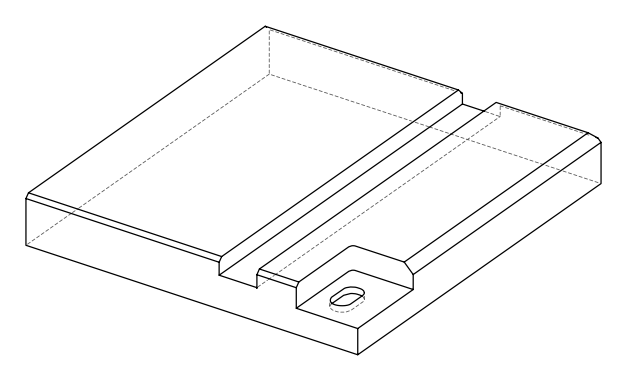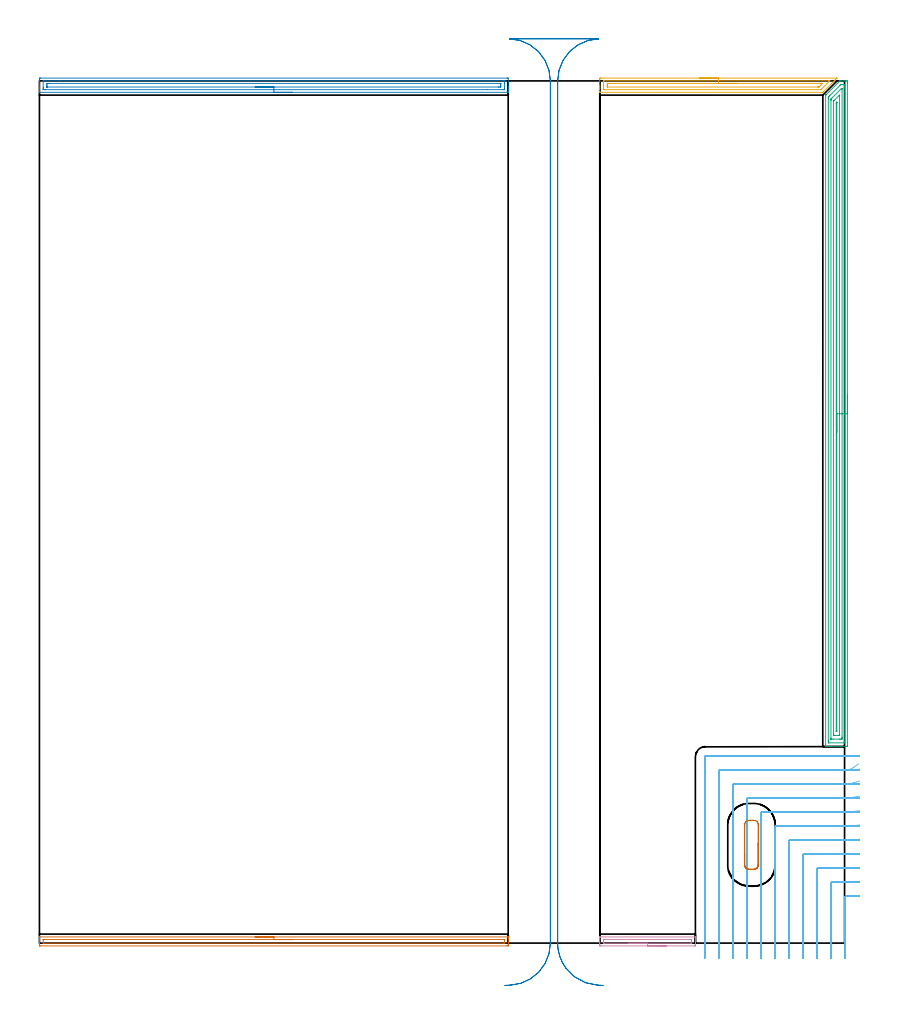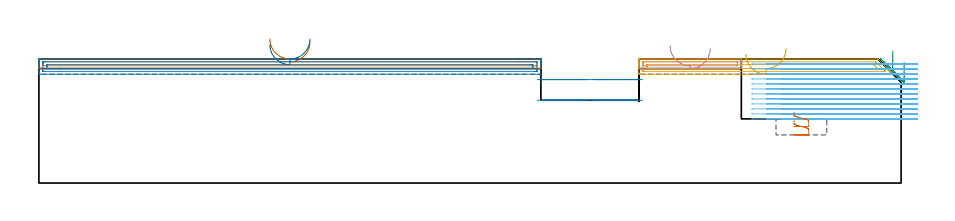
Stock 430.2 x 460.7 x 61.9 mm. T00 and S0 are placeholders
(PLAN: 8 operations, 3 tool changes, 68.3 min)
(1 AREA_MILL | FG_CHAMFER_SURFACE | UGT0205_001 | 4.19 min | 2925 mm3)
(2 AREA_MILL_1 | FG_CHAMFER_SURFACE_1 | UGT0205_001 | 6.22 min | 7374 mm3)
(3 AREA_MILL_2 | FG_CHAMFER_SURFACE_2 | UGT0205_001 | 14.3 min | 24371 mm3)
(4 AREA_MILL_3 | FG_CHAMFER_SURFACE_3 | UGT0205_001 | 1 min | 658 mm3)
(5 AREA_MILL_4 | FG_CHAMFER_SURFACE_4 | UGT0205_001 | 3.17 min | 3654 mm3)
(6 MILL_CORNER_NOTCH_RECTANGULAR | CORNER_NOTCH_RECTANGULAR | NXT0201_013 | Follow Part, ap 2.5, ae 75% | 33.88 min | 249579 mm3)
(7 MILL_RECTANGULAR_POCKET | POCKET_RECTANGULAR_STRAIGHT | UGT0201_100 | Follow Part, ap 4.5, ae 75% | 0.49 min | 8059 mm3)
(8 MILL_RECTANGULAR_SLOT | SLOT_RECTANGULAR | UGT0201_009 | Follow Part, ap 11.25, ae 75% | 5.12 min | 463818 mm3)
(TOOL UGT0205_001 | Chamfer Mill 20 x 3 x 45 deg. | D20 FL50 Z2)
(TOOL NXT0201_013 | ENDMILL 10mm | D10 FL30 Z4)
(TOOL UGT0201_100 | End Mill 18 mm | D18 FL22 Z2)
(TOOL UGT0201_009 | End Mill 45 mm | D45 FL63 Z6)
(OP 1 AREA_MILL)
G17 G21 G94 G90
T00 M6
G54
G17 G0 G90 X115.25 Y3.3 S1061 M3
G43 Z71.9 H0
G94 G1 X115.288 Z71.028 F250.
X115.402 Z70.163
X115.591 Z69.312
X115.853 Z68.48
X116.187 Z67.674
X116.59 Z66.9
X117.058 Z66.164
X117.59 Z65.472
X118.179 Z64.829
X118.822 Z64.239
X119.514 Z63.708
X120.25 Z63.24
X121.024 Z62.837
X121.83 Z62.503
X122.662 Z62.241
X123.513 Z62.052
X124.378 Z61.938
X125.25 Z61.9
X250.328
X250.492 Y3.297 Z61.888
X250.493 Y3.292 Z61.883
X250.496 Y3.237 Z61.828
X250.5 Y2.827 Z61.426
Y2.482 Z61.081
Y1.793 Z60.388
Y0.556 Z59.153
Y0.007 Z58.601
Y-0.612 Z57.984
X250.498 Y-0.886 Z57.709
X250.493 Y-1.491 Z57.105
X250.489 Y-1.494 Z57.102
X249.881 Y-1.5 Z57.1
X0.619
X0.011 Y-1.494 Z57.102
X0.007 Y-1.491 Z57.105
X0. Y-0.886 Z57.709
Y-0.612 Z57.984
Y0.007 Z58.601
Y1.449 Z60.045
Y1.793 Z60.388
Y2.482 Z61.081
Y2.827 Z61.426
X0.007 Y3.238 Z61.83
X0.01 Y3.297 Z61.888
X0.172 Y3.3 Z61.9
X125.25
Y1.886 Z60.486
X248.094 Y1.885 Z60.485
X248.487 Y1.879 Z60.479
X248.491 Y1.85 Z60.45
X248.494 Y1.793 Z60.393
X248.499 Y1.388 Z59.988
Y0.007 Z58.607
X248.497 Y-0.044 Z58.556
X248.494 Y-0.068 Z58.532
X248.492 Y-0.076 Z58.524
X248.464 Y-0.079 Z58.521
X248.28 Y-0.084 Z58.516
X248.187 Y-0.085 Z58.515
X2.406 Y-0.086 Z58.514
X2.013 Y-0.079 Z58.521
X2.009 Y-0.05 Z58.55
X2.005 Y0.007 Z58.607
X2.001 Y0.412 Z59.012
Y1.793 Z60.393
X2.003 Y1.844 Z60.444
X2.006 Y1.868 Z60.468
X2.008 Y1.876 Z60.476
X2.036 Y1.879 Z60.479
X2.22 Y1.884 Z60.484
X2.313 Y1.885 Z60.485
X125.25 Y1.886 Z60.486
X126.122 Z60.524
X126.986 Z60.638
X127.838 Z60.826
X128.67 Z61.089
X129.476 Z61.423
X130.25 Z61.825
X130.986 Z62.294
X131.678 Z62.825
X132.321 Z63.415
X132.91 Z64.058
X133.441 Z64.75
X133.91 Z65.486
X134.313 Z66.259
X134.647 Z67.065
X134.909 Z67.897
X135.098 Z68.749
X135.212 Z69.614
X135.25 Z70.486
G0 Z71.9
M5
M2
(OP 2 AREA_MILL_1)
G17 G21 G94 G90
T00 M6
G54
G17 G0 G90 X135.25 Y454.6 S1061 M3
G43 Z71.9 H0
G94 G1 X135.212 Z71.028 F250.
X135.098 Z70.163
X134.909 Z69.312
X134.647 Z68.48
X134.313 Z67.674
X133.91 Z66.9
X133.441 Z66.164
X132.91 Z65.472
X132.321 Z64.829
X131.678 Z64.239
X130.986 Z63.708
X130.25 Z63.24
X129.476 Z62.837
X128.67 Z62.503
X127.838 Z62.241
X126.986 Z62.052
X126.122 Z61.938
X125.25 Z61.9
X0.172
X0.01 Y454.603 Z61.888
X0.002 Y454.719 Z61.773
X0. Y454.842 Z61.658
Y455.113 Z61.386
Y455.785 Z60.709
Y456.993 Z59.504
Y457.528 Z58.966
Y461.619 Z54.878
X0.003 Y461.886 Z54.611
X0.01 Y462.193 Z54.304
X0.299 Y462.198 Z54.301
X0.619 Y462.2 Z54.3
X249.881
X250.2 Y462.198 Z54.301
X250.49 Y462.193 Z54.304
X250.5 Y461.886 Z54.611
Y457.528 Z58.966
Y456.993 Z59.504
Y456.657 Z59.839
Y456.121 Z60.375
Y455.785 Z60.709
Y455.113 Z61.386
Y454.842 Z61.658
X250.498 Y454.719 Z61.773
X250.49 Y454.603 Z61.888
X250.328 Y454.6 Z61.9
X125.25
Y456.014 Z60.486
X3.064
X2.406 Y456.016 Z60.484
X2.168 Y456.018 Z60.482
X2.053 Y456.021 Z60.479
X2.009 Y456.027 Z60.473
X2.007 Y456.052 Z60.448
X2.002 Y456.179 Z60.321
X2. Y456.657 Z59.843
Y457.053 Z59.447
X2.001 Y460.538 Z55.962
X2.005 Y460.671 Z55.829
X2.01 Y460.771 Z55.729
X2.077 Y460.779 Z55.721
X2.406 Y460.783 Z55.717
X2.642 Y460.785 Z55.715
X10.849 Y460.786 Z55.714
X247.436
X248.094 Y460.784 Z55.716
X248.332 Y460.782 Z55.718
X248.447 Y460.779 Z55.721
X248.491 Y460.773 Z55.727
X248.493 Y460.748 Z55.752
X248.498 Y460.621 Z55.879
X248.5 Y460.143 Z56.357
Y459.747 Z56.753
X248.499 Y456.262 Z60.238
X248.495 Y456.129 Z60.371
X248.49 Y456.03 Z60.47
X248.423 Y456.021 Z60.479
X248.094 Y456.017 Z60.483
X247.858 Y456.015 Z60.485
X239.359 Y456.014 Z60.486
X125.25
Y457.428 Z59.072
X4.193 Y457.429 Z59.071
X4.09 Y457.431 Z59.069
X4.023 Y457.434 Z59.066
X4.009 Y457.436 Z59.064
X4.006 Y457.444 Z59.056
X4.003 Y457.466 Z59.034
X4.001 Y457.528 Z58.972
X4. Y457.716 Z58.784
Y458.4 Z58.1
X4.001 Y458.587 Z57.913
X4.008 Y459.272 Z57.228
X4.01 Y459.359 Z57.141
X4.096 Y459.365 Z57.135
X4.193 Y459.368 Z57.132
X4.984 Y459.371 Z57.129
X5.086
X246.307
X246.41 Y459.369 Z57.131
X246.477 Y459.366 Z57.134
X246.491 Y459.364 Z57.136
X246.494 Y459.356 Z57.144
X246.497 Y459.334 Z57.166
X246.499 Y459.272 Z57.228
X246.5 Y459.084 Z57.416
Y458.4 Z58.1
X246.499 Y458.213 Z58.287
X246.492 Y457.528 Z58.972
X246.49 Y457.441 Z59.059
X246.404 Y457.435 Z59.065
X246.307 Y457.432 Z59.068
X245.516 Y457.429 Z59.071
X245.414 Y457.428 Z59.072
X125.25
X124.378 Z59.11
X123.513 Z59.223
X122.662 Z59.412
X121.83 Z59.675
X121.024 Z60.008
X120.25 Z60.411
X119.514 Z60.88
X118.822 Z61.411
X118.179 Z62.
X117.59 Z62.644
X117.058 Z63.336
X116.59 Z64.072
X116.187 Z64.845
X115.853 Z65.651
X115.591 Z66.483
X115.402 Z67.335
X115.288 Z68.2
X115.25 Z69.072
G0 Z71.9
M5
M2
(OP 3 AREA_MILL_2)
G17 G21 G94 G90
T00 M6
G54
G17 G0 G90 X431.7 Y292.85 S1061 M3
G43 Z71.9 H0
Z60.3
G94 G1 Y292.812 Z59.428 F250.
Y292.698 Z58.564
Y292.509 Z57.712
Y292.247 Z56.88
Y291.913 Z56.074
Y291.51 Z55.3
Y291.042 Z54.564
Y290.51 Z53.872
Y289.921 Z53.229
Y289.278 Z52.64
Y288.586 Z52.109
Y287.85 Z51.64
Y287.076 Z51.237
Y286.27 Z50.903
Y285.438 Z50.641
Y284.587 Z50.452
Y283.722 Z50.338
Y282.85 Z50.3
Y105.612
X431.696 Y105.213 Z50.302
X431.692 Y105.01 Z50.306
X431.485 Y105. Z50.512
X423.247 Z58.747
X422.689 Z59.308
X422.362 Z59.634
X421.805 Z60.191
X421.478 Z60.517
X420.824 Z61.176
X420.465 Z61.535
X420.119 Z61.872
X420.103 Y105.008 Z61.888
X420.1 Y105.165 Z61.9
X420.102 Y452.949 Z61.898
X420.1 Y453.025 Z61.896
X420.11 Y453.101 Z61.883
X420.129 Y453.13 Z61.865
X420.146 Y453.149 Z61.849
X420.267 Y453.268 Z61.732
X427.535 Y460.535 Z54.464
X427.669 Y460.665 Z54.33
X427.697 Y460.69 Z54.301
X428.323 Y460.7 Z53.676
X429.765 Z52.232
X430.322 Z51.674
X430.649 Z51.348
X431.207 Y460.696 Z50.788
X431.691 Y460.691 Z50.305
X431.694 Y460.58 Z50.302
X431.699 Y460.088 Z50.301
X431.7 Y459.59 Z50.3
Y282.85
X430.286 Z51.714
Y107.397
X430.285 Y107.183 Z51.715
X430.282 Y107.077 Z51.718
X430.279 Y107.026 Z51.721
X430.273 Y107.01 Z51.727
X430.225 Y107.008 Z51.775
X429.831 Y107.001 Z52.17
X421.87 Z60.13
X421.636 Y107.006 Z60.364
X421.531 Y107.01 Z60.469
X421.516 Y107.359 Z60.484
X421.515 Y107.397 Z60.485
X421.514 Y108.253 Z60.486
X421.516 Y451.16 Z60.484
X421.521 Y452.009 Z60.479
X421.523 Y452.052 Z60.477
X421.939 Y452.48 Z60.061
X422.362 Y452.913 Z59.638
X427.753 Y458.303 Z54.247
X428.166 Y458.694 Z53.834
X428.553 Y458.697 Z53.447
X429.045 Y458.7 Z52.955
X429.438 Z52.562
X429.93 Y458.699 Z52.07
X430.164 Y458.694 Z51.836
X430.269 Y458.69 Z51.731
X430.284 Y458.341 Z51.716
X430.285 Y458.303 Z51.715
X430.286 Y457.447 Z51.714
Y282.85
X428.871 Z53.129
Y110.076
X428.87 Y109.756 Z53.13
X428.866 Y109.183 Z53.134
X428.865 Y109.031 Z53.135
X428.726 Y109.009 Z53.274
X428.553 Y109.006 Z53.447
X427.85 Y109. Z54.15
X427.669 Z54.331
X424.312 Z57.688
X423.428 Z58.572
X423.247 Y109.002 Z58.753
X423.065 Y109.006 Z58.935
X422.947 Y109.01 Z59.053
X422.935 Y109.021 Z59.065
X422.932 Y109.038 Z59.068
X422.93 Y109.076 Z59.07
X422.929 Y109.183 Z59.071
Y109.504
X422.931 Y450.267 Z59.069
X422.932 Y450.585 Z59.068
X422.935 Y450.873 Z59.065
X422.937 Y451.011 Z59.063
X423.065 Y451.16 Z58.935
X423.154 Y451.253 Z58.846
X423.247 Y451.347 Z58.753
X423.597 Y451.698 Z58.403
X428.417 Y456.517 Z53.583
X428.487 Y456.584 Z53.513
X428.553 Y456.643 Z53.447
X428.616 Y456.69 Z53.384
X428.735 Y456.691 Z53.265
X428.854 Y456.69 Z53.146
X428.865 Y456.679 Z53.135
X428.868 Y456.662 Z53.132
X428.87 Y456.624 Z53.13
X428.871 Y456.517 Z53.129
Y456.196
Y282.85
X427.457 Z54.543
Y111.183
X427.454 Y111.086 Z54.546
X427.45 Y111.028 Z54.55
X427.446 Y111.01 Z54.554
X427.424 Y111.008 Z54.576
X427.211 Y111.003 Z54.789
X426.784 Y111. Z55.216
X424.985 Z57.015
X424.581 Y111.006 Z57.419
X424.381 Y111.01 Z57.619
X424.349 Y111.021 Z57.651
X424.346 Y111.055 Z57.654
X424.345 Y111.11 Z57.655
X424.343 Y111.648 Z57.657
Y111.862
X424.345 Y449.713 Z57.655
X424.348 Y449.882 Z57.652
X424.351 Y449.965 Z57.649
X424.357 Y449.997 Z57.643
X424.376 Y450.019 Z57.624
X424.616 Y450.267 Z57.384
X427.355 Y453.006 Z54.645
X427.417 Y453.06 Z54.583
X427.451 Y453.087 Z54.549
X427.454 Y453.052 Z54.546
X427.456 Y452.995 Z54.544
X427.457 Y452.945 Z54.543
Y452.71
Y282.85
X426.043 Z55.957
Y113.503
X426.041 Y113.359 Z55.959
X426.036 Y113.07 Z55.964
X426.034 Y113.009 Z55.966
X426.02 Y113.006 Z55.98
X425.98 Y113.003 Z56.02
X425.9 Y113.001 Z56.1
X425.808 Y113.003 Z56.192
X425.782 Y113.006 Z56.218
X425.771 Y113.009 Z56.229
X425.764 Y113.025 Z56.236
X425.761 Y113.214 Z56.239
X425.758 Y113.503 Z56.242
X425.759 Y448.623 Z56.241
X425.76 Y448.766 Z56.24
X425.762 Y448.861 Z56.238
X425.766 Y448.935 Z56.234
X425.782 Y448.972 Z56.218
X425.9 Y449.094 Z56.1
X426.04 Y449.232 Z55.96
X426.041 Y449.231 Z55.959
X426.042 Y449.23 Z55.958
X426.043 Y448.481 Z55.957
Y448.336
Y282.85
Y281.978 Z55.995
Y281.114 Z56.109
Y280.262 Z56.298
Y279.43 Z56.56
Y278.624 Z56.894
Y277.85 Z57.297
Y277.114 Z57.765
Y276.422 Z58.296
Y275.779 Z58.886
Y275.19 Z59.529
Y274.659 Z60.221
Y274.19 Z60.957
Y273.787 Z61.731
Y273.453 Z62.537
Y273.191 Z63.369
Y273.002 Z64.22
Y272.888 Z65.085
Y272.85 Z65.957
G0 Z71.9
M5
M2
(OP 4 AREA_MILL_3)
G17 G21 G94 G90
T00 M6
G54
G17 G0 G90 X334.95 Y-1.5 S1061 M3
G43 Z71.9 H0
Z67.1
G94 G1 X334.912 Z66.228 F250.
X334.798 Z65.363
X334.609 Z64.512
X334.347 Z63.68
X334.013 Z62.874
X333.61 Z62.1
X333.142 Z61.364
X332.61 Z60.672
X332.021 Z60.029
X331.378 Z59.44
X330.686 Z58.908
X329.95 Z58.44
X329.176 Z58.037
X328.37 Z57.703
X327.538 Z57.441
X326.686 Z57.252
X325.822 Z57.138
X324.95 Z57.1
X299.991 Y-1.499 Z57.101
X299.407 Y-1.491 Z57.105
X299.403 Y-1.475 Z57.121
X299.4 Y-0.886 Z57.709
Y-0.585 Z58.01
Y0.007 Z58.601
Y0.609 Z59.206
Y0.9 Z59.496
Y1.503 Z60.099
Y1.793 Z60.388
Y2.374 Z60.973
Y2.901 Z61.5
X299.403 Y3.246 Z61.838
X299.406 Y3.292 Z61.883
X299.408 Y3.297 Z61.888
X299.545 Y3.3 Z61.9
X350.355
X350.49 Y3.297 Z61.888
X350.493 Y3.248 Z61.84
X350.5 Y2.901 Z61.5
Y2.374 Z60.973
Y1.793 Z60.388
Y0.609 Z59.206
Y0.007 Z58.601
Y-0.585 Z58.01
X350.499 Y-0.886 Z57.709
X350.497 Y-1.475 Z57.121
X350.493 Y-1.491 Z57.105
X349.909 Y-1.5 Z57.1
X324.95
Y-0.086 Z58.514
X301.774
X301.681 Y-0.085 Z58.515
X301.497 Y-0.079 Z58.521
X301.409 Y-0.073 Z58.527
X301.405 Y-0.046 Z58.554
X301.402 Y0.007 Z58.607
X301.4 Y0.381 Z58.981
Y0.9 Z59.5
X301.401 Y1.273 Z59.873
X301.409 Y1.793 Z60.393
X301.413 Y1.879 Z60.479
X301.589 Y1.884 Z60.484
X301.681 Y1.885 Z60.485
X348.126 Y1.886 Z60.486
X348.219 Y1.884 Z60.484
X348.403 Y1.879 Z60.479
X348.491 Y1.873 Z60.473
X348.495 Y1.846 Z60.446
X348.498 Y1.793 Z60.393
X348.5 Y1.419 Z60.019
Y0.9 Z59.5
X348.499 Y0.526 Z59.126
X348.491 Y0.007 Z58.607
X348.487 Y-0.079 Z58.521
X348.312 Y-0.084 Z58.516
X348.219 Y-0.086 Z58.514
X324.95
X324.078 Z58.552
X323.214 Z58.666
X322.362 Z58.855
X321.53 Z59.117
X320.724 Z59.451
X319.95 Z59.854
X319.214 Z60.323
X318.522 Z60.854
X317.879 Z61.443
X317.29 Z62.086
X316.758 Z62.778
X316.29 Z63.514
X315.887 Z64.288
X315.553 Z65.094
X315.291 Z65.926
X315.102 Z66.778
X314.988 Z67.643
X314.95 Z68.514
G0 Z71.9
M5
M2
(OP 5 AREA_MILL_4)
G17 G21 G94 G90
T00 M6
G54
G17 G0 G90 X352.8 Y462.2 S1061 M3
G43 Z71.9 H0
Z64.3
G94 G1 X352.838 Z63.428 F250.
X352.952 Z62.563
X353.141 Z61.712
X353.403 Z60.88
X353.737 Z60.074
X354.14 Z59.3
X354.608 Z58.564
X355.14 Z57.872
X355.729 Z57.229
X356.372 Z56.64
X357.064 Z56.108
X357.8 Z55.64
X358.574 Z55.237
X359.38 Z54.903
X360.212 Z54.641
X361.064 Z54.452
X361.928 Z54.338
X362.8 Z54.3
X425.95
X426.123 Y462.196 Z54.304
X426.181 Y462.193 Z54.306
X425.966 Y461.966 Z54.534
X425.453 Y461.451 Z55.044
X425.295 Y461.294 Z55.203
X425.169 Y461.168 Z55.329
X425.017 Y461.015 Z55.48
X424.869 Y460.868 Z55.63
X424.724 Y460.723 Z55.775
X424.581 Y460.579 Z55.917
X424.442 Y460.441 Z56.056
X424.278 Y460.277 Z56.22
X424.145 Y460.143 Z56.353
X424.016 Y460.015 Z56.483
X418.869 Y454.869 Z61.631
X418.648 Y454.65 Z61.846
X418.594 Y454.604 Z61.889
X418.487 Y454.6 Z61.9
X299.539
X299.41 Y454.602 Z61.888
X299.404 Y454.696 Z61.796
X299.4 Y454.796 Z61.702
Y456.111 Z60.388
Y456.657 Z59.839
Y456.93 Z59.567
Y457.528 Z58.968
Y457.801 Z58.696
Y458.397 Z58.097
Y461.587 Z54.909
X299.405 Y461.886 Z54.61
X299.41 Y462.193 Z54.304
X299.668 Y462.197 Z54.301
X299.985 Y462.2 Z54.3
X362.8
Y460.786 Z55.714
X421.843 Y460.785 Z55.715
X422.051 Y460.784 Z55.716
X422.29 Y460.781 Z55.719
X422.315 Y460.779 Z55.721
X422.305 Y460.767 Z55.733
X422.14 Y460.593 Z55.907
X422.051 Y460.501 Z55.999
X417.904 Y456.355 Z60.145
X417.596 Y456.051 Z60.449
X417.561 Y456.023 Z60.477
X417.536 Y456.02 Z60.48
X417.479 Y456.017 Z60.483
X417.361 Y456.015 Z60.485
X301.767
X301.531 Y456.016 Z60.484
X301.435 Y456.019 Z60.481
X301.416 Y456.021 Z60.479
X301.409 Y456.029 Z60.471
X301.406 Y456.047 Z60.453
X301.401 Y456.143 Z60.357
X301.4 Y460.502 Z55.998
X301.402 Y460.622 Z55.878
X301.406 Y460.717 Z55.783
X301.41 Y460.775 Z55.725
X301.44 Y460.779 Z55.721
X301.767 Y460.783 Z55.717
X302.002 Y460.785 Z55.715
X362.8 Y460.786 Z55.714
Y459.372 Z57.128
X417.596 Y459.371 Z57.129
X418.389 Y459.367 Z57.133
X418.402 Y459.365 Z57.135
X418.423 Y459.334 Z57.166
X418.364 Y459.272 Z57.228
X417.987 Y458.889 Z57.611
X417.596 Y458.495 Z58.005
X416.705 Y457.604 Z58.896
X416.666 Y457.566 Z58.934
X416.626 Y457.528 Z58.972
X416.535 Y457.446 Z59.054
X416.222 Y457.436 Z59.064
X416.018 Y457.43 Z59.07
X415.916 Y457.429 Z59.071
X303.549
X303.447 Y457.43 Z59.07
X303.419 Y457.433 Z59.067
X303.41 Y457.436 Z59.064
X303.406 Y457.442 Z59.058
X303.402 Y457.48 Z59.02
X303.401 Y457.528 Z58.972
X303.4 Y457.674 Z58.826
Y458.4 Z58.1
Y458.545 Z57.955
X303.408 Y459.272 Z57.228
X303.41 Y459.343 Z57.157
X303.42 Y459.365 Z57.135
X303.451 Y459.367 Z57.133
X303.549 Y459.369 Z57.131
X304.338 Y459.372 Z57.128
X304.44
X362.8
X363.672 Z57.166
X364.536 Z57.28
X365.388 Z57.469
X366.22 Z57.731
X367.026 Z58.065
X367.8 Z58.468
X368.536 Z58.937
X369.228 Z59.468
X369.871 Z60.057
X370.46 Z60.701
X370.992 Z61.393
X371.46 Z62.128
X371.863 Z62.902
X372.197 Z63.708
X372.459 Z64.54
X372.648 Z65.392
X372.762 Z66.257
X372.8 Z67.128
G0 Z71.9
M5
M2
(OP 6 MILL_CORNER_NOTCH_RECTANGULAR)
G17 G21 G94 G90
T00 M6
G54
G17 G0 G90 X438.195 Y25.312 S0 M3
G43 Z71.9 H0
Z59.408
G94 G1 X435.2 Y25.133 F250.
G2 X430.993 Y25. R75. F500.
G3 X430.5 Y24.506 R0.5
G1 Y-4.991
Y-7.991 F250.
G0 Z71.9
X438.193 Y32.846
Z59.408
G1 X435.2 Y32.648
G2 X430.736 Y32.5 R67.5 F500.
G1 X423.495
G3 X423. Y32.005 R0.5
G1 Y-5.
Y-8. F250.
G0 Z71.9
X438.192 Y40.389
Z59.408
G1 X435.2 Y40.166
G2 X430.736 Y40. R60. F500.
G1 X415.995
G3 X415.5 Y39.505 R0.5
G1 Y-5.
Y-8. F250.
G0 Z71.9
X438.189 Y47.945
Z59.408
G1 X435.2 Y47.69
G2 X430.736 Y47.5 R52.5 F500.
G1 X408.495
G3 X408. Y47.005 R0.5
G1 Y-5.
Y-8. F250.
G0 Z71.9
X438.185 Y55.52
Z59.408
G1 X435.2 Y55.222
G2 X430.736 Y55. R45. F500.
G1 X400.995
G3 X400.5 Y54.505 R0.5
G1 Y-5.
Y-8. F250.
G0 Z71.9
X438.179 Y63.124
Z59.408
G1 X435.2 Y62.767
G2 X430.736 Y62.5 R37.5 F500.
G1 X393.496
G3 X393. Y62.004 R0.5
G1 Y-5.
Y-8. F250.
G0 Z71.9
X438.167 Y70.78
Z59.408
G1 X435.2 Y70.334
G2 X430.736 Y70. R30. F500.
G1 X385.996
G3 X385.5 Y69.504 R0.5
G1 Y-5.
Y-8. F250.
G0 Z71.9
X438.14 Y78.542
Z59.408
G1 X435.2 Y77.947
G2 X430.736 Y77.5 R22.5 F500.
G1 X378.496
G3 X378. Y77.004 R0.5
G1 Y-5.
Y-8. F250.
G0 Z71.9
X438.064 Y86.572
Z59.408
G1 X435.2 Y85.68
G2 X430.736 Y85. R15. F500.
G1 X370.996
G3 X370.5 Y84.504 R0.5
G1 Y-5.
Y-8. F250.
G0 Z71.9
X437.611 Y95.759
Z59.408
G1 X435.2 Y93.973
G2 X430.736 Y92.5 R7.5 F500.
G1 X363.496
G3 X363. Y92.004 R0.5
G1 Y-5.
Y-8. F250.
G0 Z71.9
X433.736 Y100.
Z59.408
G1 X430.736
X355.996 F500.
G3 X355.5 Y99.504 R0.5
G1 Y-5.
Y-8. F250.
G0 Z71.9
X438.2 Y25.046
Z56.917
G1 X435.2 Y25.006
G2 X434.217 Y25. R75. F500.
G1 X430.994
G3 X430.5 Y24.506 R0.5
G1 Y-4.991
Y-7.991 F250.
G0 Z71.9
X438.2 Y32.551
Z56.917
G1 X435.2 Y32.507
G2 X434.217 Y32.5 R67.5 F500.
G1 X423.495
G3 X423. Y32.005 R0.5
G1 Y-5.
Y-8. F250.
G0 Z71.9
X438.2 Y40.057
Z56.917
G1 X435.2 Y40.008
G2 X434.217 Y40. R60. F500.
G1 X415.995
G3 X415.5 Y39.505 R0.5
G1 Y-5.
Y-8. F250.
G0 Z71.9
X438.199 Y47.565
Z56.917
G1 X435.2 Y47.509
G2 X434.217 Y47.5 R52.5 F500.
G1 X408.495
G3 X408. Y47.005 R0.5
G1 Y-5.
Y-8. F250.
G0 Z71.9
X438.199 Y55.076
Z56.917
G1 X435.2 Y55.011
G2 X434.217 Y55. R45. F500.
G1 X400.995
G3 X400.5 Y54.505 R0.5
G1 Y-5.
Y-8. F250.
G0 Z71.9
X438.199 Y62.592
Z56.917
G1 X435.2 Y62.513
G2 X434.217 Y62.5 R37.5 F500.
G1 X393.496
G3 X393. Y62.004 R0.5
G1 Y-5.
Y-8. F250.
G0 Z71.9
X438.198 Y70.114
Z56.917
G1 X435.2 Y70.016
G2 X434.217 Y70. R30. F500.
G1 X385.996
G3 X385.5 Y69.504 R0.5
G1 Y-5.
Y-8. F250.
G0 Z71.9
X438.197 Y77.653
Z56.917
G1 X435.2 Y77.521
G2 X434.217 Y77.5 R22.5 F500.
G1 X378.496
G3 X378. Y77.004 R0.5
G1 Y-5.
Y-8. F250.
G0 Z71.9
X438.194 Y85.229
Z56.917
G1 X435.2 Y85.032
G2 X434.217 Y85. R15. F500.
G1 X370.996
G3 X370.5 Y84.504 R0.5
G1 Y-5.
Y-8. F250.
G0 Z71.9
X438.174 Y92.958
Z56.917
G1 X435.2 Y92.565
G2 X434.217 Y92.5 R7.5 F500.
G1 X363.496
G3 X363. Y92.004 R0.5
G1 Y-5.
Y-8. F250.
G0 Z71.9
X437.217 Y100.
Z56.917
G1 X434.217
X355.996 F500.
G3 X355.5 Y99.504 R0.5
G1 Y-5.
Y-8. F250.
G0 Z71.9
X438.2 Y25.001
Z54.425
G1 X435.2 Y25.
X430.994 F500.
G3 X430.5 Y24.506 R0.5
G1 Y-4.991
Y-7.991 F250.
G0 Z71.9
X438.2 Y32.501
Z54.425
G1 X435.2 Y32.5
X430.994 F500.
X423.495
G3 X423. Y32.005 R0.5
G1 Y-5.
Y-8. F250.
G0 Z71.9
X438.2 Y40.001
Z54.425
G1 X435.2 Y40.
X423.495 F500.
X415.995
G3 X415.5 Y39.505 R0.5
G1 Y-5.
Y-8. F250.
G0 Z71.9
X438.2 Y47.501
Z54.425
G1 X435.2 Y47.5
X415.995 F500.
X408.495
G3 X408. Y47.005 R0.5
G1 Y-5.
Y-8. F250.
G0 Z71.9
X438.2 Y55.001
Z54.425
G1 X435.2 Y55.
X408.495 F500.
X400.995
G3 X400.5 Y54.505 R0.5
G1 Y-5.
Y-8. F250.
G0 Z71.9
X438.2 Y62.501
Z54.425
G1 X435.2 Y62.5
X400.995 F500.
X393.496
G3 X393. Y62.004 R0.5
G1 Y-5.
Y-8. F250.
G0 Z71.9
X438.2 Y70.002
Z54.425
G1 X435.2 Y70.
X393.496 F500.
X385.996
G3 X385.5 Y69.504 R0.5
G1 Y-5.
Y-8. F250.
G0 Z71.9
X438.2 Y77.502
Z54.425
G1 X435.2 Y77.5
X385.996 F500.
X378.496
G3 X378. Y77.004 R0.5
G1 Y-5.
Y-8. F250.
G0 Z71.9
X438.2 Y85.003
Z54.425
G1 X435.2 Y85.
X378.496 F500.
X370.996
G3 X370.5 Y84.504 R0.5
G1 Y-5.
Y-8. F250.
G0 Z71.9
X438.2 Y92.507
Z54.425
G1 X435.2 Y92.5
X370.996 F500.
X363.496
G3 X363. Y92.004 R0.5
G1 Y-5.
Y-8. F250.
G0 Z71.9
X438.183 Y100.
Z54.425
G1 X435.183
X355.996 F500.
G3 X355.5 Y99.504 R0.5
G1 Y-5.
Y-8. F250.
G0 Z71.9
X438.2 Y25.
Z51.933
G1 X435.2
X430.994 F500.
G3 X430.5 Y24.506 R0.5
G1 Y-4.991
Y-7.991 F250.
G0 Z71.9
X438.2 Y32.5
Z51.933
G1 X435.2
X423.495 F500.
G3 X423. Y32.005 R0.5
G1 Y-5.
Y-8. F250.
G0 Z71.9
X438.2 Y40.
Z51.933
G1 X435.2
X415.995 F500.
G3 X415.5 Y39.505 R0.5
G1 Y-5.
Y-8. F250.
G0 Z71.9
X438.2 Y47.5
Z51.933
G1 X435.2
X408.495 F500.
G3 X408. Y47.005 R0.5
G1 Y-5.
Y-8. F250.
G0 Z71.9
X438.2 Y55.
Z51.933
G1 X435.2
X400.995 F500.
G3 X400.5 Y54.505 R0.5
G1 Y-5.
Y-8. F250.
G0 Z71.9
X438.2 Y62.5
Z51.933
G1 X435.2
X393.496 F500.
G3 X393. Y62.004 R0.5
G1 Y-5.
Y-8. F250.
G0 Z71.9
X438.2 Y70.
Z51.933
G1 X435.2
X385.996 F500.
G3 X385.5 Y69.504 R0.5
G1 Y-5.
Y-8. F250.
G0 Z71.9
X438.2 Y77.5
Z51.933
G1 X435.2
X378.496 F500.
G3 X378. Y77.004 R0.5
G1 Y-5.
Y-8. F250.
G0 Z71.9
X438.2 Y85.
Z51.933
G1 X435.2
X370.996 F500.
G3 X370.5 Y84.504 R0.5
G1 Y-5.
Y-8. F250.
G0 Z71.9
X438.2 Y92.5
Z51.933
G1 X435.2
X363.496 F500.
G3 X363. Y92.004 R0.5
G1 Y-5.
Y-8. F250.
G0 Z71.9
X438.2 Y100.
Z51.933
G1 X435.2
X355.996 F500.
G3 X355.5 Y99.504 R0.5
G1 Y-5.
Y-8. F250.
G0 Z71.9
X438.2 Y25.
Z49.442
G1 X435.2
X430.994 F500.
G3 X430.5 Y24.506 R0.5
G1 Y-4.991
Y-7.991 F250.
G0 Z71.9
X438.2 Y32.5
Z49.442
G1 X435.2
X423.495 F500.
G3 X423. Y32.005 R0.5
G1 Y-5.
Y-8. F250.
G0 Z71.9
X438.2 Y40.
Z49.442
G1 X435.2
X415.995 F500.
G3 X415.5 Y39.505 R0.5
G1 Y-5.
Y-8. F250.
G0 Z71.9
X438.2 Y47.5
Z49.442
G1 X435.2
X408.495 F500.
G3 X408. Y47.005 R0.5
G1 Y-5.
Y-8. F250.
G0 Z71.9
X438.2 Y55.
Z49.442
G1 X435.2
X400.995 F500.
G3 X400.5 Y54.505 R0.5
G1 Y-5.
Y-8. F250.
G0 Z71.9
X438.2 Y62.5
Z49.442
G1 X435.2
X393.496 F500.
G3 X393. Y62.004 R0.5
G1 Y-5.
Y-8. F250.
G0 Z71.9
X438.2 Y70.
Z49.442
G1 X435.2
X385.996 F500.
G3 X385.5 Y69.504 R0.5
G1 Y-5.
Y-8. F250.
G0 Z71.9
X438.2 Y77.5
Z49.442
G1 X435.2
X378.496 F500.
G3 X378. Y77.004 R0.5
G1 Y-5.
Y-8. F250.
G0 Z71.9
X438.2 Y85.
Z49.442
G1 X435.2
X370.996 F500.
G3 X370.5 Y84.504 R0.5
G1 Y-5.
Y-8. F250.
G0 Z71.9
X438.2 Y92.5
Z49.442
G1 X435.2
X363.496 F500.
G3 X363. Y92.004 R0.5
G1 Y-5.
Y-8. F250.
G0 Z71.9
X438.2 Y100.
Z49.442
G1 X435.2
X355.996 F500.
G3 X355.5 Y99.504 R0.5
G1 Y-5.
Y-8. F250.
G0 Z71.9
X438.2 Y25.
Z46.95
G1 X435.2
X430.994 F500.
G3 X430.5 Y24.506 R0.5
G1 Y-4.991
Y-7.991 F250.
G0 Z71.9
X438.2 Y32.5
Z46.95
G1 X435.2
X423.495 F500.
G3 X423. Y32.005 R0.5
G1 Y-5.
Y-8. F250.
G0 Z71.9
X438.2 Y40.
Z46.95
G1 X435.2
X415.995 F500.
G3 X415.5 Y39.505 R0.5
G1 Y-5.
Y-8. F250.
G0 Z71.9
X438.2 Y47.5
Z46.95
G1 X435.2
X408.495 F500.
G3 X408. Y47.005 R0.5
G1 Y-5.
Y-8. F250.
G0 Z71.9
X438.2 Y55.
Z46.95
G1 X435.2
X400.995 F500.
G3 X400.5 Y54.505 R0.5
G1 Y-5.
Y-8. F250.
G0 Z71.9
X438.2 Y62.5
Z46.95
G1 X435.2
X393.496 F500.
G3 X393. Y62.004 R0.5
G1 Y-5.
Y-8. F250.
G0 Z71.9
X438.2 Y70.
Z46.95
G1 X435.2
X385.996 F500.
G3 X385.5 Y69.504 R0.5
G1 Y-5.
Y-8. F250.
G0 Z71.9
X438.2 Y77.5
Z46.95
G1 X435.2
X378.496 F500.
G3 X378. Y77.004 R0.5
G1 Y-5.
Y-8. F250.
G0 Z71.9
X438.2 Y85.
Z46.95
G1 X435.2
X370.996 F500.
G3 X370.5 Y84.504 R0.5
G1 Y-5.
Y-8. F250.
G0 Z71.9
X438.2 Y92.5
Z46.95
G1 X435.2
X363.496 F500.
G3 X363. Y92.004 R0.5
G1 Y-5.
Y-8. F250.
G0 Z71.9
X438.2 Y100.
Z46.95
G1 X435.2
X355.996 F500.
G3 X355.5 Y99.504 R0.5
G1 Y-5.
Y-8. F250.
G0 Z71.9
X438.2 Y25.
Z44.458
G1 X435.2
X430.994 F500.
G3 X430.5 Y24.506 R0.5
G1 Y-4.991
Y-7.991 F250.
G0 Z71.9
X438.2 Y32.5
Z44.458
G1 X435.2
X423.495 F500.
G3 X423. Y32.005 R0.5
G1 Y-5.
Y-8. F250.
G0 Z71.9
X438.2 Y40.
Z44.458
G1 X435.2
X415.995 F500.
G3 X415.5 Y39.505 R0.5
G1 Y-5.
Y-8. F250.
G0 Z71.9
X438.2 Y47.5
Z44.458
G1 X435.2
X408.495 F500.
G3 X408. Y47.005 R0.5
G1 Y-5.
Y-8. F250.
G0 Z71.9
X438.2 Y55.
Z44.458
G1 X435.2
X400.995 F500.
G3 X400.5 Y54.505 R0.5
G1 Y-5.
Y-8. F250.
G0 Z71.9
X438.2 Y62.5
Z44.458
G1 X435.2
X393.496 F500.
G3 X393. Y62.004 R0.5
G1 Y-5.
Y-8. F250.
G0 Z71.9
X438.2 Y70.
Z44.458
G1 X435.2
X385.996 F500.
G3 X385.5 Y69.504 R0.5
G1 Y-5.
Y-8. F250.
G0 Z71.9
X438.2 Y77.5
Z44.458
G1 X435.2
X378.496 F500.
G3 X378. Y77.004 R0.5
G1 Y-5.
Y-8. F250.
G0 Z71.9
X438.2 Y85.
Z44.458
G1 X435.2
X370.996 F500.
G3 X370.5 Y84.504 R0.5
G1 Y-5.
Y-8. F250.
G0 Z71.9
X438.2 Y92.5
Z44.458
G1 X435.2
X363.496 F500.
G3 X363. Y92.004 R0.5
G1 Y-5.
Y-8. F250.
G0 Z71.9
X438.2 Y100.
Z44.458
G1 X435.2
X355.996 F500.
G3 X355.5 Y99.504 R0.5
G1 Y-5.
Y-8. F250.
G0 Z71.9
X438.2 Y25.
Z41.967
G1 X435.2
X430.994 F500.
G3 X430.5 Y24.506 R0.5
G1 Y-4.991
Y-7.991 F250.
G0 Z71.9
X438.2 Y32.5
Z41.967
G1 X435.2
X423.495 F500.
G3 X423. Y32.005 R0.5
G1 Y-5.
Y-8. F250.
G0 Z71.9
X438.2 Y40.
Z41.967
G1 X435.2
X415.995 F500.
G3 X415.5 Y39.505 R0.5
G1 Y-5.
Y-8. F250.
G0 Z71.9
X438.2 Y47.5
Z41.967
G1 X435.2
X408.495 F500.
G3 X408. Y47.005 R0.5
G1 Y-5.
Y-8. F250.
G0 Z71.9
X438.2 Y55.
Z41.967
G1 X435.2
X400.995 F500.
G3 X400.5 Y54.505 R0.5
G1 Y-5.
Y-8. F250.
G0 Z71.9
X438.2 Y62.5
Z41.967
G1 X435.2
X393.496 F500.
G3 X393. Y62.004 R0.5
G1 Y-5.
Y-8. F250.
G0 Z71.9
X438.2 Y70.
Z41.967
G1 X435.2
X385.996 F500.
G3 X385.5 Y69.504 R0.5
G1 Y-5.
Y-8. F250.
G0 Z71.9
X438.2 Y77.5
Z41.967
G1 X435.2
X378.496 F500.
G3 X378. Y77.004 R0.5
G1 Y-5.
Y-8. F250.
G0 Z71.9
X438.2 Y85.
Z41.967
G1 X435.2
X370.996 F500.
G3 X370.5 Y84.504 R0.5
G1 Y-5.
Y-8. F250.
G0 Z71.9
X438.2 Y92.5
Z41.967
G1 X435.2
X363.496 F500.
G3 X363. Y92.004 R0.5
G1 Y-5.
Y-8. F250.
G0 Z71.9
X438.2 Y100.
Z41.967
G1 X435.2
X355.996 F500.
G3 X355.5 Y99.504 R0.5
G1 Y-5.
Y-8. F250.
G0 Z71.9
X438.2 Y25.
Z39.475
G1 X435.2
X430.994 F500.
G3 X430.5 Y24.506 R0.5
G1 Y-4.991
Y-7.991 F250.
G0 Z71.9
X438.2 Y32.5
Z39.475
G1 X435.2
X423.495 F500.
G3 X423. Y32.005 R0.5
G1 Y-5.
Y-8. F250.
G0 Z71.9
X438.2 Y40.
Z39.475
G1 X435.2
X415.995 F500.
G3 X415.5 Y39.505 R0.5
G1 Y-5.
Y-8. F250.
G0 Z71.9
X438.2 Y47.5
Z39.475
G1 X435.2
X408.495 F500.
G3 X408. Y47.005 R0.5
G1 Y-5.
Y-8. F250.
G0 Z71.9
X438.2 Y55.
Z39.475
G1 X435.2
X400.995 F500.
G3 X400.5 Y54.505 R0.5
G1 Y-5.
Y-8. F250.
G0 Z71.9
X438.2 Y62.5
Z39.475
G1 X435.2
X393.496 F500.
G3 X393. Y62.004 R0.5
G1 Y-5.
Y-8. F250.
G0 Z71.9
X438.2 Y70.
Z39.475
G1 X435.2
X385.996 F500.
G3 X385.5 Y69.504 R0.5
G1 Y-5.
Y-8. F250.
G0 Z71.9
X438.2 Y77.5
Z39.475
G1 X435.2
X378.496 F500.
G3 X378. Y77.004 R0.5
G1 Y-5.
Y-8. F250.
G0 Z71.9
X438.2 Y85.
Z39.475
G1 X435.2
X370.996 F500.
G3 X370.5 Y84.504 R0.5
G1 Y-5.
Y-8. F250.
G0 Z71.9
X438.2 Y92.5
Z39.475
G1 X435.2
X363.496 F500.
G3 X363. Y92.004 R0.5
G1 Y-5.
Y-8. F250.
G0 Z71.9
X438.2 Y100.
Z39.475
G1 X435.2
X355.996 F500.
G3 X355.5 Y99.504 R0.5
G1 Y-5.
Y-8. F250.
G0 Z71.9
X438.2 Y25.
Z36.983
G1 X435.2
X430.994 F500.
G3 X430.5 Y24.506 R0.5
G1 Y-4.991
Y-7.991 F250.
G0 Z71.9
X438.2 Y32.5
Z36.983
G1 X435.2
X423.495 F500.
G3 X423. Y32.005 R0.5
G1 Y-5.
Y-8. F250.
G0 Z71.9
X438.2 Y40.
Z36.983
G1 X435.2
X415.995 F500.
G3 X415.5 Y39.505 R0.5
G1 Y-5.
Y-8. F250.
G0 Z71.9
X438.2 Y47.5
Z36.983
G1 X435.2
X408.495 F500.
G3 X408. Y47.005 R0.5
G1 Y-5.
Y-8. F250.
G0 Z71.9
X438.2 Y55.
Z36.983
G1 X435.2
X400.995 F500.
G3 X400.5 Y54.505 R0.5
G1 Y-5.
Y-8. F250.
G0 Z71.9
X438.2 Y62.5
Z36.983
G1 X435.2
X393.496 F500.
G3 X393. Y62.004 R0.5
G1 Y-5.
Y-8. F250.
G0 Z71.9
X438.2 Y70.
Z36.983
G1 X435.2
X385.996 F500.
G3 X385.5 Y69.504 R0.5
G1 Y-5.
Y-8. F250.
G0 Z71.9
X438.2 Y77.5
Z36.983
G1 X435.2
X378.496 F500.
G3 X378. Y77.004 R0.5
G1 Y-5.
Y-8. F250.
G0 Z71.9
X438.2 Y85.
Z36.983
G1 X435.2
X370.996 F500.
G3 X370.5 Y84.504 R0.5
G1 Y-5.
Y-8. F250.
G0 Z71.9
X438.2 Y92.5
Z36.983
G1 X435.2
X363.496 F500.
G3 X363. Y92.004 R0.5
G1 Y-5.
Y-8. F250.
G0 Z71.9
X438.2 Y100.
Z36.983
G1 X435.2
X355.996 F500.
G3 X355.5 Y99.504 R0.5
G1 Y-5.
Y-8. F250.
G0 Z71.9
X438.2 Y25.
Z34.492
G1 X435.2
X430.994 F500.
G3 X430.5 Y24.506 R0.5
G1 Y-4.991
Y-7.991 F250.
G0 Z71.9
X438.2 Y32.5
Z34.492
G1 X435.2
X423.495 F500.
G3 X423. Y32.005 R0.5
G1 Y-5.
Y-8. F250.
G0 Z71.9
X438.2 Y40.
Z34.492
G1 X435.2
X415.995 F500.
G3 X415.5 Y39.505 R0.5
G1 Y-5.
Y-8. F250.
G0 Z71.9
X438.2 Y47.5
Z34.492
G1 X435.2
X408.495 F500.
G3 X408. Y47.005 R0.5
G1 Y-5.
Y-8. F250.
G0 Z71.9
X438.2 Y55.
Z34.492
G1 X435.2
X400.995 F500.
G3 X400.5 Y54.505 R0.5
G1 Y-5.
Y-8. F250.
G0 Z71.9
X438.2 Y62.5
Z34.492
G1 X435.2
X393.496 F500.
G3 X393. Y62.004 R0.5
G1 Y-5.
Y-8. F250.
G0 Z71.9
X438.2 Y70.
Z34.492
G1 X435.2
X385.996 F500.
G3 X385.5 Y69.504 R0.5
G1 Y-5.
Y-8. F250.
G0 Z71.9
X438.2 Y77.5
Z34.492
G1 X435.2
X378.496 F500.
G3 X378. Y77.004 R0.5
G1 Y-5.
Y-8. F250.
G0 Z71.9
X438.2 Y85.
Z34.492
G1 X435.2
X370.996 F500.
G3 X370.5 Y84.504 R0.5
G1 Y-5.
Y-8. F250.
G0 Z71.9
X438.2 Y92.5
Z34.492
G1 X435.2
X363.496 F500.
G3 X363. Y92.004 R0.5
G1 Y-5.
Y-8. F250.
G0 Z71.9
X438.2 Y100.
Z34.492
G1 X435.2
X355.996 F500.
G3 X355.5 Y99.504 R0.5
G1 Y-5.
Y-8. F250.
G0 Z71.9
X438.2 Y25.
Z32.
G1 X435.2
X430.994 F500.
G3 X430.5 Y24.506 R0.5
G1 Y-4.991
Y-7.991 F250.
G0 Z71.9
X438.2 Y32.5
Z32.
G1 X435.2
X423.495 F500.
G3 X423. Y32.005 R0.5
G1 Y-5.
Y-8. F250.
G0 Z71.9
X438.2 Y40.
Z32.
G1 X435.2
X415.995 F500.
G3 X415.5 Y39.505 R0.5
G1 Y-5.
Y-8. F250.
G0 Z71.9
X438.2 Y47.5
Z32.
G1 X435.2
X408.495 F500.
G3 X408. Y47.005 R0.5
G1 Y-5.
Y-8. F250.
G0 Z71.9
X438.2 Y55.
Z32.
G1 X435.2
X400.995 F500.
G3 X400.5 Y54.505 R0.5
G1 Y-5.
Y-8. F250.
G0 Z71.9
X438.2 Y62.5
Z32.
G1 X435.2
X393.496 F500.
G3 X393. Y62.004 R0.5
G1 Y-5.
Y-8. F250.
G0 Z71.9
X438.2 Y70.
Z32.
G1 X435.2
X385.996 F500.
G3 X385.5 Y69.504 R0.5
G1 Y-5.
Y-8. F250.
G0 Z71.9
X438.2 Y77.5
Z32.
G1 X435.2
X378.496 F500.
G3 X378. Y77.004 R0.5
G1 Y-5.
Y-8. F250.
G0 Z71.9
X438.2 Y85.
Z32.
G1 X435.2
X370.996 F500.
G3 X370.5 Y84.504 R0.5
G1 Y-5.
Y-8. F250.
G0 Z71.9
X438.2 Y92.5
Z32.
G1 X435.2
X363.496 F500.
G3 X363. Y92.004 R0.5
G1 Y-5.
Y-8. F250.
G0 Z71.9
X438.2 Y100.
Z32.
G1 X435.2
X355.996 F500.
G3 X355.5 Y99.504 R0.5
G1 Y-5.
Y-8. F250.
G0 Z71.9
M5
M2
(OP 7 MILL_RECTANGULAR_POCKET)
G17 G21 G94 G90
T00 M6
G54
G17 G0 G90 X376.8 Y47.966 S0 M3
G43 Z71.9 H0
Z35.422
G94 G1 Y41.645 Z33.729 F250.
X376.845 Y41.314 Z33.639
X376.934 Y40.993 Z33.55
X377.057 Y40.708 Z33.467
X377.276 Y40.357 Z33.356
X377.553 Y40.048 Z33.245
X377.878 Y39.791 Z33.134
X378.242 Y39.594 Z33.023
X378.635 Y39.462 Z32.912
X379.045 Y39.4 Z32.8
X381.855 Z32.048
X382.283 Y39.467 Z31.932
X382.692 Y39.609 Z31.816
X383.068 Y39.822 Z31.7
X383.401 Y40.099 Z31.584
X383.678 Y40.432 Z31.468
X383.891 Y40.808 Z31.352
X384.033 Y41.217 Z31.236
X384.1 Y41.645 Z31.12
Y41.8 Z31.078
Y52.5 Z28.211
Y63.2 F500.
G3 X381.7 Y65.6 R2.4
G1 X379.2
G3 X376.8 Y63.2 R2.4
G1 Y41.8
G3 X379.2 Y39.4 R2.4
G1 X381.7
G3 X384.1 Y41.8 R2.4
G1 Y52.5
Y53.5
G0 X376.8 Y47.966 Z31.211
G1 Y41.645 Z29.517 F250.
X376.845 Y41.314 Z29.428
X376.934 Y40.993 Z29.339
X377.057 Y40.708 Z29.256
X377.276 Y40.357 Z29.145
X377.553 Y40.048 Z29.034
X377.878 Y39.791 Z28.923
X378.242 Y39.594 Z28.811
X378.635 Y39.462 Z28.7
X379.045 Y39.4 Z28.589
X381.855 Z27.836
X382.283 Y39.467 Z27.72
X382.692 Y39.609 Z27.604
X383.068 Y39.822 Z27.489
X383.401 Y40.099 Z27.373
X383.678 Y40.432 Z27.257
X383.891 Y40.808 Z27.141
X384.033 Y41.217 Z27.025
X384.1 Y41.645 Z26.909
Y41.8 Z26.867
Y52.5 Z24.
Y63.2 F500.
G3 X381.7 Y65.6 R2.4
G1 X379.2
G3 X376.8 Y63.2 R2.4
G1 Y41.8
G3 X379.2 Y39.4 R2.4
G1 X381.7
G3 X384.1 Y41.8 R2.4
G1 Y52.5
Y53.5
G0 Z71.9
M5
M2
(OP 8 MILL_RECTANGULAR_SLOT)
G17 G21 G94 G90
T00 M6
G54
G17 G0 G90 X301.235 Y-22.625 S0 M3
G43 Z71.9 H0
Z51.6
G94 G1 X298.239 Y-22.47 F250.
G2 X281.223 Y-13.261 R22.5 F500.
X277.287 Y-4.157 R22.5 F440.
X276.9 Y0. R22.5 F369.
G1 Y435.819
Y460.7 F500.
G2 X298.729 Y483.19 R22.5
G1 Y483.2
X251.171
Y483.19
G2 X273. Y460.7 R22.5
G1 Y0.
G2 X251.661 Y-22.47 R22.5
G1 X248.665 Y-22.625 F250.
G0 X301.235 Z41.3
G1 X298.239 Y-22.47
G2 X281.223 Y-13.261 R22.5 F500.
X277.287 Y-4.157 R22.5 F440.
X276.9 Y0. R22.5 F369.
G1 Y435.819
Y460.7 F500.
G2 X298.729 Y483.19 R22.5
G1 Y483.2
X251.171
Y483.19
G2 X273. Y460.7 R22.5
G1 Y0.
G2 X251.662 Y-22.47 R22.5
G1 X248.666 Y-22.625 F250.
G0 Z71.9
M5
M2
